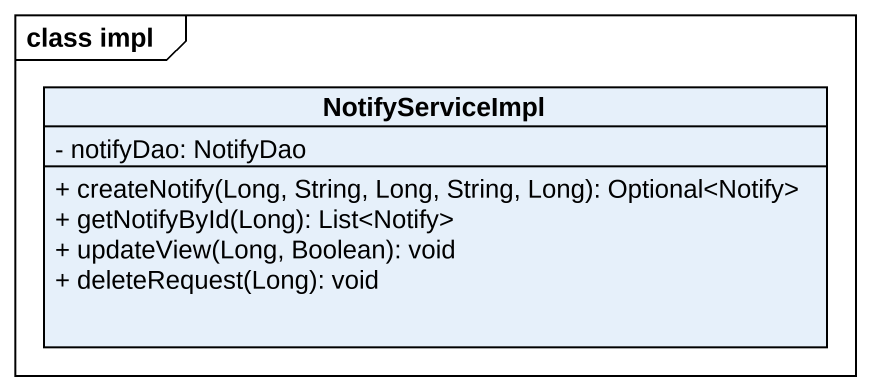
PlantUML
@startuml
mainframe class impl
hide circle
hide empty members
skinparam classAttributeIconSize 0
class NotifyServiceImpl {
  - notifyDao: NotifyDao
  + createNotify(Long, String, Long, String, Long): Optional<Notify>
  + getNotifyById(Long): List<Notify>
  + updateView(Long, Boolean): void
  + deleteRequest(Long): void
}
@enduml
